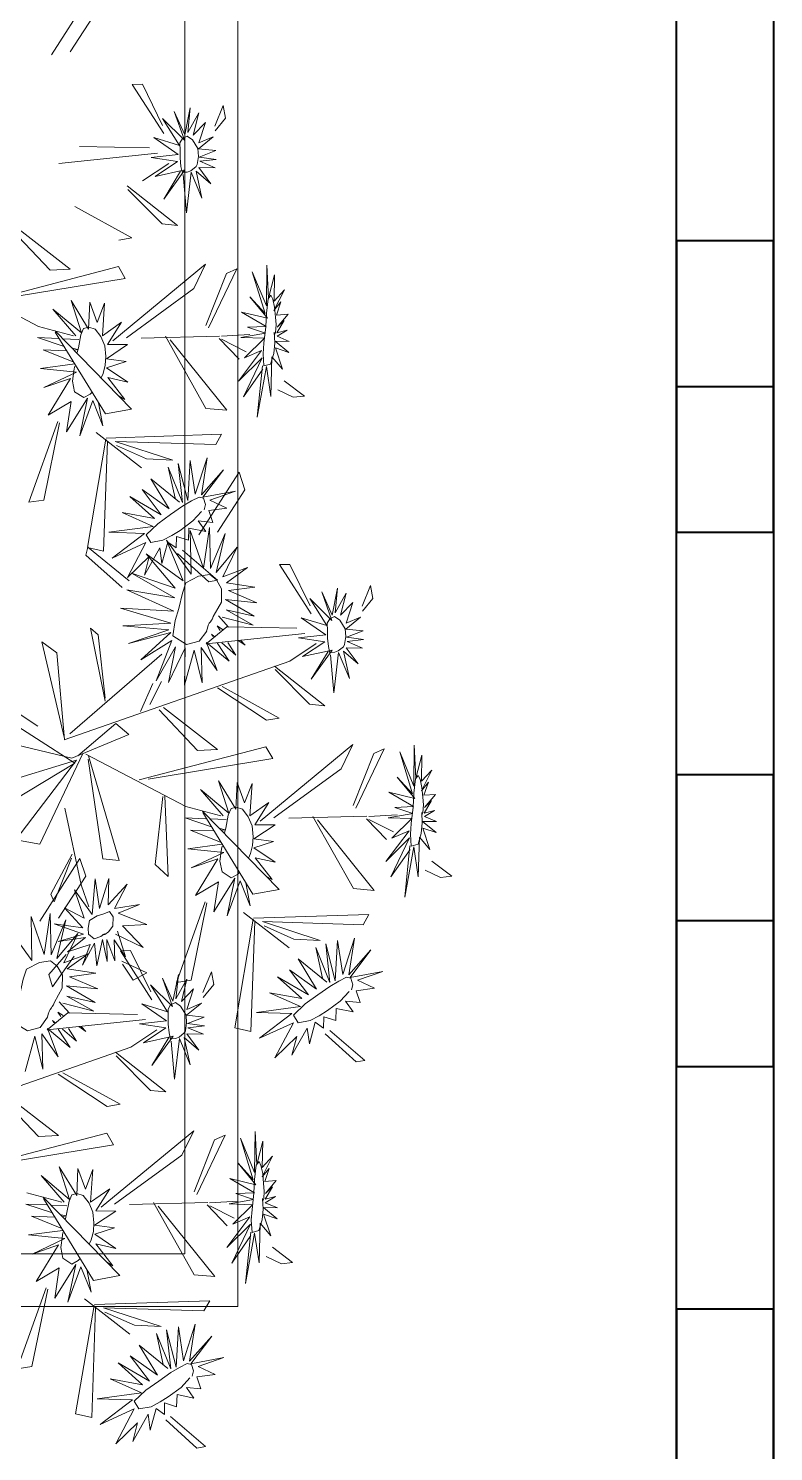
# Model space of a CAD drawing. Header units: inches. Extents: x -422522 to 22891, y -2973 to 414515.
# Drawn here: x 19939.2 to 19978.3, y 4425.3 to 4500.1 of the extents above; entities that cross this region are included whole.
import ezdxf

# ---------------------------------------------------------------- set-up
doc = ezdxf.new("R2010")
doc.units = ezdxf.units.IN
doc.header["$MEASUREMENT"] = 0
doc.layers.get('0').update_dxf_attribs({"lineweight": 40})
doc.layers.add('ARREDAMENTO', color=8, linetype='Continuous', lineweight=13)

msp = doc.modelspace()

# ---------------------------------------------------------------- linework, layer by layer
for p, q in [((19973.21722, 4417.46211), (19973.21722, 4557.85847)), ((19973.21722, 4481.28029), (19978.32267, 4481.28029)), ((19973.21722, 4453.20029), (19978.32267, 4453.20029))]:
    msp.add_line(p, q)
msp.add_lwpolyline([(19788.34874, 5106.85792), (19978.32267, 5106.68393), (19978.32267, 4396.68393), (19328.32267, 4396.68393)])
for points in [[(19973.21722, 4488.93847), (19973.21722, 4473.62211), (19978.32267, 4473.62211), (19978.32267, 4488.93847)], [(19973.21722, 4460.85847), (19973.21722, 4445.54211), (19978.32267, 4445.54211), (19978.32267, 4460.85847)], [(19973.21722, 4432.77847), (19973.21722, 4417.46211), (19978.32267, 4417.46211), (19978.32267, 4432.77847)]]:
    msp.add_lwpolyline(points, close=True)
at = {"layer": 'ARREDAMENTO', "linetype": 'Continuous'}
for p, q in [((19940.36784, 4498.71359), (19942.47997, 4502.00326)), ((19942.78677, 4501.07648), (19941.34773, 4498.86033)), ((19945.14859, 4497.16415), (19944.60883, 4497.15328)), ((19944.60883, 4497.15328), (19946.26525, 4494.568)), ((19946.21094, 4494.99439), (19945.14859, 4497.16415)), ((19949.395, 4496.04903), (19948.94668, 4494.96391)), ((19949.5176, 4495.37696), (19949.395, 4496.04903)), ((19946.19705, 4495.36481), (19947.08834, 4493.94781)), ((19947.35686, 4494.21741), (19946.19705, 4495.36481)), ((19946.82237, 4495.72376), (19947.35686, 4494.21741)), ((19947.37321, 4494.49782), (19946.82237, 4495.72376)), ((19947.65545, 4495.91488), (19947.37321, 4494.49782)), ((19947.52841, 4494.62446), (19947.65545, 4495.91488)), ((19948.1092, 4495.65861), (19947.52841, 4494.62446)), ((19947.81969, 4494.49355), (19948.1092, 4495.65861)), ((19948.96302, 4494.70468), (19949.5176, 4495.37696)), ((19948.45769, 4495.15484), (19947.81969, 4494.49355)), ((19948.10494, 4494.07699), (19948.45769, 4495.15484)), ((19945.51475, 4493.81123), (19941.84339, 4493.89081)), ((19945.74229, 4494.35996), (19947.03484, 4493.46656)), ((19947.08834, 4493.94781), (19945.74229, 4494.35996)), ((19947.25085, 4494.30794), (19947.11478, 4494.08013)), ((19947.11478, 4494.08013), (19947.12651, 4493.6762)), ((19947.50267, 4494.43148), (19947.25085, 4494.30794)), ((19947.77286, 4494.23716), (19947.50267, 4494.43148)), ((19948.06015, 4493.77713), (19947.77286, 4494.23716)), ((19948.08795, 4493.37184), (19948.06015, 4493.77713)), ((19948.09158, 4493.76598), (19948.86739, 4494.39929)), ((19949.00489, 4493.67344), (19948.09158, 4493.76598)), ((19948.86739, 4494.39929), (19948.10494, 4494.07699)), ((19940.7545, 4492.99613), (19945.93775, 4493.53803)), ((19945.15472, 4492.08014), (19946.5295, 4492.99954)), ((19947.03484, 4493.46656), (19945.61227, 4493.30822)), ((19945.61227, 4493.30822), (19946.99006, 4493.0973)), ((19946.99006, 4493.0973), (19945.82102, 4492.32122)), ((19947.12651, 4493.6762), (19947.1235, 4493.29067)), ((19947.1235, 4493.29067), (19947.17499, 4492.84458)), ((19948.02809, 4492.94745), (19948.08795, 4493.37184)), ((19948.13342, 4493.33371), (19949.00489, 4493.67344)), ((19949.02831, 4493.21223), (19948.13342, 4493.33371)), ((19948.15918, 4493.11064), (19949.02831, 4493.21223)), ((19948.97215, 4492.76586), (19948.15918, 4493.11064)), ((19945.82102, 4492.32122), (19947.37635, 4492.66427)), ((19947.37635, 4492.66427), (19946.2665, 4491.12515)), ((19946.2665, 4491.12515), (19947.15528, 4492.59044)), ((19947.17499, 4492.84458), (19947.24992, 4492.49209)), ((19947.22483, 4492.58505), (19947.31781, 4492.53445)), ((19947.28138, 4492.41158), (19947.45973, 4490.4085)), ((19947.31781, 4492.53445), (19947.50709, 4492.54577)), ((19947.45973, 4490.4085), (19947.71111, 4492.53862)), ((19947.50709, 4492.54577), (19947.69539, 4492.61355)), ((19947.69539, 4492.61355), (19947.96555, 4492.83532)), ((19947.71111, 4492.53862), (19948.27766, 4491.1685)), ((19947.96555, 4492.83532), (19948.02809, 4492.94745)), ((19947.96891, 4492.601), (19948.7354, 4491.93476)), ((19948.27766, 4491.1685), (19947.96891, 4492.601)), ((19948.7354, 4491.93476), (19948.10667, 4492.78098)), ((19948.10667, 4492.78098), (19948.97215, 4492.76586)), ((19944.34808, 4491.82022), (19946.99706, 4489.73259)), ((19946.18815, 4489.81881), (19944.38473, 4491.63563)), ((19941.59199, 4490.74408), (19944.59475, 4489.08634)), ((19940.29738, 4487.38513), (19938.27811, 4489.51775)), ((19938.50659, 4489.64661), (19941.3501, 4487.43828)), ((19946.99706, 4489.73259), (19946.18815, 4489.81881)), ((19944.59475, 4489.08634), (19943.91567, 4488.96904)), ((19939.6899, 4484.43607), (19934.41956, 4487.18439)), ((19943.89493, 4487.57517), (19937.2278, 4485.83495)), ((19941.3501, 4487.43828), (19940.29738, 4487.38513)), ((19948.46881, 4487.69806), (19943.59308, 4483.67111)), ((19944.24742, 4486.95556), (19943.89493, 4487.57517)), ((19947.84338, 4486.42069), (19948.46881, 4487.69806)), ((19949.56192, 4487.21762), (19948.48351, 4484.48684)), ((19948.62602, 4484.35263), (19950.11251, 4487.46219)), ((19950.11251, 4487.46219), (19949.56192, 4487.21762)), ((19950.92269, 4487.30974), (19951.59702, 4485.10768)), ((19951.66583, 4485.5098), (19950.92269, 4487.30974)), ((19951.68717, 4487.65777), (19951.66583, 4485.5098)), ((19951.77317, 4485.92187), (19951.68717, 4487.65777)), ((19952.09418, 4487.14518), (19951.77317, 4485.92187)), ((19952.06815, 4485.76894), (19952.09418, 4487.14518)), ((19937.70419, 4485.87421), (19944.24742, 4486.95556)), ((19944.30169, 4483.84164), (19947.84338, 4486.42069)), ((19952.06178, 4485.271), (19952.60889, 4486.35547)), ((19952.60889, 4486.35547), (19952.06815, 4485.76894)), ((19941.39573, 4485.79069), (19941.93655, 4484.08879)), ((19942.31307, 4484.29363), (19941.39573, 4485.79069)), ((19942.37959, 4485.70573), (19942.31307, 4484.29363)), ((19942.76984, 4484.63093), (19942.37959, 4485.70573)), ((19943.16139, 4485.65372), (19942.76984, 4484.63093)), ((19943.04512, 4483.9465), (19943.16139, 4485.65372)), ((19950.79839, 4485.98451), (19951.72306, 4484.85954)), ((19951.59702, 4485.10768), (19950.79839, 4485.98451)), ((19952.43028, 4485.71915), (19952.06178, 4485.271)), ((19952.19361, 4485.02672), (19952.43028, 4485.71915)), ((19940.44569, 4485.33998), (19941.64562, 4483.94671)), ((19941.93655, 4484.08879), (19940.44569, 4485.33998)), ((19950.36, 4485.19066), (19951.65787, 4484.43557)), ((19951.72306, 4484.85954), (19950.36, 4485.19066)), ((19952.80556, 4485.07462), (19952.19361, 4485.02672)), ((19952.21838, 4484.09734), (19952.59755, 4484.75271)), ((19952.23573, 4484.39074), (19952.80556, 4485.07462)), ((19952.59755, 4484.75271), (19952.23573, 4484.39074)), ((19939.6899, 4484.43607), (19941.52315, 4483.94205)), ((19944.57967, 4480.07975), (19940.55793, 4484.19816)), ((19940.56723, 4484.13134), (19943.20358, 4479.83268)), ((19941.9125, 4483.9867), (19941.7841, 4483.30317)), ((19942.05721, 4484.32651), (19941.9125, 4483.9867)), ((19942.3268, 4484.40097), (19942.05721, 4484.32651)), ((19942.65752, 4484.29292), (19942.3268, 4484.40097)), ((19942.96589, 4483.89627), (19942.65752, 4484.29292)), ((19944.05232, 4484.64847), (19943.04512, 4483.9465)), ((19943.31566, 4483.4791), (19944.05232, 4484.64847)), ((19949.29835, 4483.91354), (19950.79811, 4484.00238)), ((19951.6141, 4484.07925), (19950.32028, 4483.84588)), ((19951.65787, 4484.43557), (19950.66936, 4484.39087)), ((19950.66936, 4484.39087), (19951.6141, 4484.07925)), ((19952.7618, 4484.23286), (19952.21838, 4484.09734)), ((19952.22575, 4483.91474), (19952.7618, 4484.23286)), ((19941.03228, 4483.3731), (19939.64049, 4483.84219)), ((19940.7391, 4483.79665), (19939.64049, 4483.84219)), ((19940.92976, 4483.78871), (19941.80279, 4483.75252)), ((19941.49592, 4483.28278), (19941.73912, 4483.22028)), ((19941.72308, 4483.05816), (19941.7841, 4483.30317)), ((19943.16589, 4483.42136), (19942.96589, 4483.89627)), ((19943.21843, 4482.84953), (19943.16589, 4483.42136)), ((19943.25252, 4482.73422), (19944.37042, 4483.47527)), ((19944.37042, 4483.47527), (19943.31566, 4483.4791)), ((19949.20468, 4483.92666), (19945.08907, 4483.81786)), ((19948.48733, 4480.12419), (19946.35673, 4483.9189)), ((19946.59741, 4483.7361), (19949.57946, 4480.02778)), ((19950.22402, 4482.70422), (19949.17304, 4483.80011)), ((19949.30786, 4483.75449), (19950.59726, 4483.10329)), ((19950.32028, 4483.84588), (19951.56094, 4483.81033)), ((19951.56094, 4483.81033), (19950.51226, 4482.78215)), ((19952.13015, 4483.65346), (19952.86149, 4483.64444)), ((19952.84877, 4483.06461), (19952.13015, 4483.65346)), ((19952.14081, 4483.30591), (19952.84877, 4483.06461)), ((19952.51643, 4482.18027), (19952.14081, 4483.30591)), ((19952.86149, 4483.64444), (19952.22575, 4483.91474)), ((19941.16435, 4483.1578), (19939.92981, 4483.20006)), ((19941.53707, 4482.55001), (19939.92981, 4483.20006)), ((19941.73912, 4483.22028), (19941.59974, 4483.19254)), ((19943.1883, 4482.39248), (19943.21843, 4482.84953)), ((19944.29154, 4482.59724), (19943.25252, 4482.73422)), ((19943.2589, 4482.2613), (19944.29154, 4482.59724)), ((19951.41385, 4483.16293), (19950.20166, 4481.55368)), ((19950.20166, 4481.55368), (19951.44392, 4482.78787)), ((19951.44392, 4482.78787), (19950.46155, 4480.74042)), ((19950.51226, 4482.78215), (19951.41385, 4483.16293)), ((19951.89919, 4480.74588), (19951.95858, 4482.83033)), ((19951.95858, 4482.83033), (19952.51643, 4482.18027)), ((19941.59277, 4482.45919), (19939.78369, 4482.21885)), ((19939.78369, 4482.21885), (19941.68518, 4482.02795)), ((19941.68518, 4482.02795), (19939.96965, 4481.21627)), ((19941.56374, 4482.19775), (19941.47118, 4481.55923)), ((19941.58646, 4482.35176), (19941.56374, 4482.19775)), ((19942.97158, 4481.72649), (19943.07967, 4481.96316)), ((19943.07967, 4481.96316), (19943.1883, 4482.39248)), ((19944.3742, 4481.5117), (19943.2589, 4482.2613)), ((19943.32682, 4481.74893), (19944.3742, 4481.5117)), ((19944.21743, 4480.60072), (19943.32682, 4481.74893)), ((19950.46155, 4480.74042), (19951.47242, 4482.18327)), ((19951.46539, 4482.37016), (19951.18563, 4479.66574)), ((19951.18563, 4479.66574), (19951.66602, 4482.31991)), ((19951.66602, 4482.31991), (19951.89919, 4480.74588)), ((19939.96965, 4481.21627), (19941.36314, 4481.6933)), ((19941.36314, 4481.6933), (19940.18577, 4479.76926)), ((19941.47118, 4481.55923), (19941.5839, 4480.99999)), ((19941.5839, 4480.99999), (19942.06046, 4480.68998)), ((19953.07659, 4480.70633), (19952.26901, 4481.09146)), ((19952.60469, 4481.5697), (19953.66429, 4480.7722)), ((19940.18577, 4479.76926), (19941.39329, 4480.48606)), ((19941.16232, 4478.89606), (19942.26344, 4480.66991)), ((19941.39329, 4480.48606), (19941.16232, 4478.89606)), ((19942.26344, 4480.66991), (19941.85155, 4478.69093)), ((19941.85155, 4478.69093), (19942.53331, 4480.54062)), ((19942.06046, 4480.68998), (19942.39754, 4480.87187)), ((19942.49774, 4480.98354), (19942.39754, 4480.87187)), ((19942.53331, 4480.54062), (19943.06543, 4479.21214)), ((19942.84381, 4480.41931), (19943.06543, 4479.21214)), ((19943.89306, 4480.78287), (19944.21743, 4480.60072)), ((19953.66429, 4480.7722), (19953.07659, 4480.70633)), ((19943.20358, 4479.83268), (19944.57967, 4480.07975)), ((19949.57946, 4480.02778), (19948.48733, 4480.12419)), ((19939.18366, 4475.18777), (19940.70715, 4479.43194)), ((19940.78999, 4479.37272), (19939.95727, 4475.30366)), ((19945.10661, 4477.00329), (19942.71683, 4478.8656)), ((19943.2471, 4478.5665), (19949.30671, 4478.76483)), ((19949.30671, 4478.76483), (19949.00272, 4478.22554)), ((19943.22807, 4478.50938), (19942.25432, 4472.80946)), ((19943.10625, 4472.62022), (19943.30683, 4478.39766)), ((19943.71402, 4478.38954), (19946.74701, 4477.40379)), ((19949.00272, 4478.22554), (19943.71402, 4478.38954)), ((19945.35402, 4477.47076), (19943.79137, 4478.16662)), ((19946.74701, 4477.40379), (19945.35402, 4477.47076)), ((19947.65563, 4477.39121), (19947.54005, 4475.27645)), ((19947.92664, 4475.61056), (19947.65563, 4477.39121)), ((19948.54854, 4477.52132), (19947.92664, 4475.61056)), ((19948.24802, 4475.58994), (19948.54854, 4477.52132)), ((19946.50833, 4477.0338), (19946.86688, 4475.41105)), ((19947.2528, 4475.18174), (19946.50833, 4477.0338)), ((19947.03465, 4477.22703), (19947.2528, 4475.18174)), ((19947.54005, 4475.27645), (19947.03465, 4477.22703)), ((19948.11488, 4473.47447), (19950.22701, 4476.76415)), ((19949.41536, 4476.89927), (19948.24802, 4475.58994)), ((19948.31786, 4475.45016), (19949.41536, 4476.89927)), ((19950.22701, 4476.76415), (19950.53382, 4475.83737)), ((19945.13062, 4475.85778), (19946.13154, 4474.53624)), ((19946.55357, 4474.84156), (19945.13062, 4475.85778)), ((19945.5894, 4476.42898), (19946.55357, 4474.84156)), ((19947.09796, 4475.19807), (19945.5894, 4476.42898)), ((19950.04374, 4475.7714), (19948.31786, 4475.45016)), ((19948.69947, 4475.30357), (19950.04374, 4475.7714)), ((19950.53382, 4475.83737), (19949.09477, 4473.62122)), ((19939.95727, 4475.30366), (19939.18366, 4475.18777)), ((19944.4939, 4475.49113), (19945.77739, 4474.34269)), ((19946.13154, 4474.53624), (19944.4939, 4475.49113)), ((19947.72166, 4475.25804), (19947.25383, 4474.98661)), ((19948.12492, 4475.46081), (19947.72166, 4475.25804)), ((19948.35267, 4475.41278), (19948.12492, 4475.46081)), ((19948.45533, 4475.07116), (19948.35267, 4475.41278)), ((19948.3858, 4474.79911), (19948.45533, 4475.07116)), ((19949.59304, 4474.88753), (19948.69947, 4475.30357)), ((19944.07895, 4474.65216), (19945.71257, 4473.92296)), ((19945.77739, 4474.34269), (19944.07895, 4474.65216)), ((19946.62717, 4474.54118), (19945.94969, 4474.06494)), ((19947.25383, 4474.98661), (19946.62717, 4474.54118)), ((19947.79629, 4474.20773), (19948.26072, 4474.71352)), ((19948.63562, 4474.75811), (19949.59304, 4474.88753)), ((19948.84033, 4474.13545), (19948.63562, 4474.75811)), ((19945.71257, 4473.92296), (19943.39009, 4473.61341)), ((19943.39009, 4473.61341), (19945.24776, 4473.55168)), ((19945.24776, 4473.55168), (19943.54868, 4472.25752)), ((19945.94969, 4474.06494), (19945.33902, 4473.47952)), ((19946.69808, 4473.44349), (19947.1228, 4473.71388)), ((19947.1228, 4473.71388), (19947.79629, 4474.20773)), ((19947.56124, 4473.19015), (19947.58897, 4473.82511)), ((19947.58897, 4473.82511), (19948.47418, 4473.64804)), ((19947.66019, 4473.71497), (19948.35748, 4471.72006)), ((19947.70735, 4471.41284), (19947.66019, 4473.71497)), ((19948.08152, 4474.2073), (19948.84033, 4474.13545)), ((19948.47418, 4473.64804), (19948.08152, 4474.2073)), ((19948.35748, 4471.72006), (19948.66993, 4473.87117)), ((19948.66993, 4473.87117), (19948.72032, 4471.70369)), ((19948.72032, 4471.70369), (19949.48977, 4473.54957)), ((19949.48977, 4473.54957), (19949.01801, 4471.50469)), ((19942.17695, 4472.40473), (19942.27601, 4472.83684)), ((19942.25432, 4472.80946), (19943.10625, 4472.62022)), ((19942.27601, 4472.83684), (19944.45403, 4471.06125)), ((19943.54868, 4472.25752), (19945.33439, 4473.07254)), ((19945.33439, 4473.07254), (19944.36835, 4471.23611)), ((19945.25585, 4471.36663), (19946.06641, 4472.79469)), ((19945.33902, 4473.47952), (19945.58218, 4473.07502)), ((19945.58218, 4473.07502), (19946.22093, 4473.19012)), ((19946.06641, 4472.79469), (19946.17449, 4471.96716)), ((19946.17449, 4471.96716), (19946.4881, 4473.09572)), ((19946.22093, 4473.19012), (19946.69808, 4473.44349)), ((19946.40429, 4473.20262), (19947.70735, 4471.41284)), ((19947.28709, 4471.06432), (19946.40429, 4473.20262)), ((19946.4881, 4473.09572), (19946.92181, 4472.78902)), ((19946.92181, 4472.78902), (19946.93619, 4473.3903)), ((19946.93619, 4473.3903), (19947.56124, 4473.19015)), ((19949.01801, 4471.50469), (19950.12539, 4472.82597)), ((19950.12539, 4472.82597), (19949.37904, 4471.27732)), ((19944.09121, 4470.70243), (19942.17695, 4472.40473)), ((19944.36835, 4471.23611), (19945.50933, 4472.34379)), ((19945.50933, 4472.34379), (19945.25585, 4471.36663)), ((19945.34294, 4472.47577), (19947.28709, 4471.06432)), ((19946.87088, 4470.6744), (19945.34294, 4472.47577)), ((19948.63258, 4471.01303), (19946.9997, 4472.49409)), ((19947.24628, 4472.66848), (19949.09042, 4471.09478)), ((19944.573, 4471.46839), (19946.87088, 4470.6744)), ((19946.85369, 4470.17157), (19944.573, 4471.46839)), ((19949.37904, 4471.27732), (19950.66928, 4471.76357)), ((19950.66928, 4471.76357), (19949.56545, 4470.95795)), ((19952.89563, 4471.92504), (19952.35587, 4471.91417)), ((19952.35587, 4471.91417), (19954.01229, 4469.32889)), ((19953.95798, 4469.75527), (19952.89563, 4471.92504)), ((19944.32238, 4470.58481), (19946.85369, 4470.17157)), ((19946.80574, 4469.45987), (19944.32238, 4470.58481)), ((19949.09042, 4471.09478), (19948.63258, 4471.01303)), ((19949.56545, 4470.95795), (19951.06252, 4470.73035)), ((19951.06252, 4470.73035), (19949.679, 4470.54455)), ((19949.679, 4470.54455), (19951.16657, 4469.91322)), ((19955.40249, 4470.67576), (19955.12025, 4469.2587)), ((19955.27545, 4469.38535), (19955.40249, 4470.67576)), ((19957.14204, 4470.80992), (19956.69372, 4469.7248)), ((19957.26464, 4470.13785), (19957.14204, 4470.80992)), ((19949.5189, 4470.0762), (19951.02364, 4469.19723)), ((19951.16657, 4469.91322), (19949.5189, 4470.0762)), ((19953.94409, 4470.1257), (19954.83539, 4468.7087)), ((19955.1039, 4468.97829), (19953.94409, 4470.1257)), ((19954.56941, 4470.48464), (19955.1039, 4468.97829)), ((19955.12025, 4469.2587), (19954.56941, 4470.48464)), ((19955.85624, 4470.4195), (19955.27545, 4469.38535)), ((19955.56673, 4469.25443), (19955.85624, 4470.4195)), ((19956.20473, 4469.91573), (19955.56673, 4469.25443)), ((19955.85198, 4468.83788), (19956.20473, 4469.91573)), ((19956.71006, 4469.46556), (19957.26464, 4470.13785)), ((19943.99985, 4469.61894), (19946.80574, 4469.45987)), ((19946.64115, 4468.8394), (19943.99985, 4469.61894)), ((19949.68021, 4468.63264), (19949.147, 4469.2255)), ((19950.96619, 4468.7385), (19949.33838, 4469.15791)), ((19949.54199, 4469.52904), (19950.96619, 4468.7385)), ((19951.02364, 4469.19723), (19949.54199, 4469.52904)), ((19953.48934, 4469.12084), (19954.78188, 4468.22744)), ((19954.83539, 4468.7087), (19953.48934, 4469.12084)), ((19954.99789, 4469.06882), (19954.86182, 4468.84101)), ((19955.24971, 4469.19237), (19954.99789, 4469.06882)), ((19955.5199, 4468.99804), (19955.24971, 4469.19237)), ((19955.83863, 4468.52687), (19956.61443, 4469.16017)), ((19956.61443, 4469.16017), (19955.85198, 4468.83788)), ((19942.82142, 4468.22696), (19942.41873, 4468.5748)), ((19942.41873, 4468.5748), (19943.18398, 4464.73354)), ((19944.12523, 4468.70038), (19946.64115, 4468.8394)), ((19946.53343, 4468.48425), (19944.12523, 4468.70038)), ((19944.40991, 4467.76955), (19946.53343, 4468.48425)), ((19946.63211, 4468.34763), (19944.40991, 4467.76955)), ((19945.0573, 4466.916), (19946.63211, 4468.34763)), ((19949.59043, 4468.6517), (19948.50154, 4467.75701)), ((19948.50154, 4467.75701), (19953.68479, 4468.29892)), ((19949.23009, 4468.4575), (19949.07691, 4468.69738)), ((19949.34833, 4468.50797), (19949.07691, 4468.69738)), ((19953.26179, 4468.57212), (19949.59043, 4468.6517)), ((19954.86182, 4468.84101), (19954.87355, 4468.43708)), ((19954.87355, 4468.43708), (19954.87054, 4468.05156)), ((19955.80719, 4468.53802), (19955.5199, 4468.99804)), ((19955.83499, 4468.13272), (19955.80719, 4468.53802)), ((19956.75193, 4468.43432), (19955.83863, 4468.52687)), ((19955.88046, 4468.0946), (19956.75193, 4468.43432)), ((19939.86489, 4467.85235), (19941.05909, 4462.78174)), ((19940.65029, 4467.27549), (19939.86489, 4467.85235)), ((19943.18984, 4464.90314), (19942.82142, 4468.22696)), ((19946.70089, 4467.92009), (19945.0573, 4466.916)), ((19945.8735, 4465.79727), (19946.70089, 4467.92009)), ((19946.87915, 4467.58966), (19945.8735, 4465.79727)), ((19946.51548, 4465.71815), (19946.87915, 4467.58966)), ((19947.39176, 4467.53231), (19946.51548, 4465.71815)), ((19947.35656, 4465.57669), (19947.39176, 4467.53231)), ((19948.23099, 4467.5552), (19948.28353, 4465.6983)), ((19949.08381, 4466.34568), (19948.23099, 4467.5552)), ((19948.5214, 4467.8258), (19949.08381, 4466.34568)), ((19949.71132, 4466.83055), (19948.5214, 4467.8258)), ((19948.86224, 4468.13209), (19948.78061, 4468.25718)), ((19948.9239, 4468.1342), (19948.78061, 4468.25718)), ((19949.08273, 4467.79407), (19949.71132, 4466.83055)), ((19949.31564, 4467.79802), (19950.05741, 4467.16136)), ((19949.63244, 4467.82712), (19950.05741, 4467.16136)), ((19950.16678, 4467.93657), (19950.54144, 4467.67494)), ((19950.30036, 4467.94306), (19950.54144, 4467.67494)), ((19952.90176, 4466.84102), (19954.27654, 4467.76043)), ((19954.78188, 4468.22744), (19953.35932, 4468.0691)), ((19953.35932, 4468.0691), (19954.73711, 4467.85818)), ((19954.73711, 4467.85818), (19953.56806, 4467.0821)), ((19954.87054, 4468.05156), (19954.92204, 4467.60547)), ((19954.92204, 4467.60547), (19954.99696, 4467.25297)), ((19955.44243, 4467.37444), (19955.71259, 4467.5962)), ((19955.71259, 4467.5962), (19955.77513, 4467.70834)), ((19955.77513, 4467.70834), (19955.83499, 4468.13272)), ((19955.85371, 4467.54186), (19956.71919, 4467.52675)), ((19956.48244, 4466.69564), (19955.85371, 4467.54186)), ((19956.77535, 4467.97311), (19955.88046, 4468.0946)), ((19955.90623, 4467.87153), (19956.77535, 4467.97311)), ((19956.71919, 4467.52675), (19955.90623, 4467.87153)), ((19941.05457, 4462.72346), (19940.65029, 4467.27549)), ((19952.90176, 4466.84102), (19941.03871, 4462.70711)), ((19946.16525, 4467.21117), (19941.33277, 4463.02432)), ((19947.86411, 4467.42534), (19947.35656, 4465.57669)), ((19948.28353, 4465.6983), (19947.86411, 4467.42534)), ((19953.56806, 4467.0821), (19955.12339, 4467.42516)), ((19955.12339, 4467.42516), (19954.01354, 4465.88603)), ((19954.01354, 4465.88603), (19954.90232, 4467.35133)), ((19954.97187, 4467.34594), (19955.06485, 4467.29533)), ((19955.02842, 4467.17246), (19955.20677, 4465.16938)), ((19955.06485, 4467.29533), (19955.25413, 4467.30666)), ((19955.20677, 4465.16938), (19955.45815, 4467.2995)), ((19955.25413, 4467.30666), (19955.44243, 4467.37444)), ((19955.45815, 4467.2995), (19956.0247, 4465.92939)), ((19955.71595, 4467.36189), (19956.48244, 4466.69564)), ((19956.0247, 4465.92939), (19955.71595, 4467.36189)), ((19952.09512, 4466.58111), (19954.7441, 4464.49348)), ((19953.93519, 4464.5797), (19952.13177, 4466.39652)), ((19945.04342, 4464.20232), (19945.69577, 4465.66451)), ((19945.52971, 4464.55742), (19946.14815, 4465.77011)), ((19951.66271, 4463.72993), (19949.09342, 4465.4361)), ((19949.33903, 4465.50496), (19952.34179, 4463.84722)), ((19939.64605, 4463.41998), (19937.07677, 4465.12615)), ((19954.7441, 4464.49348), (19953.93519, 4464.5797)), ((19941.59887, 4461.47919), (19937.02071, 4464.42013)), ((19948.04442, 4462.14602), (19946.02515, 4464.27864)), ((19946.25363, 4464.4075), (19949.09714, 4462.19916)), ((19952.34179, 4463.84722), (19951.66271, 4463.72993)), ((19943.74187, 4463.57036), (19941.75223, 4461.86019)), ((19944.42462, 4462.98385), (19943.74187, 4463.57036)), ((19937.51846, 4462.66943), (19941.44455, 4461.74332)), ((19941.44455, 4461.74332), (19944.42462, 4462.98385)), ((19951.64197, 4462.33605), (19944.97484, 4460.59584)), ((19956.21585, 4462.45894), (19951.34012, 4458.43199)), ((19951.99446, 4461.71644), (19951.64197, 4462.33605)), ((19955.59042, 4461.18158), (19956.21585, 4462.45894)), ((19959.43421, 4462.41865), (19959.41288, 4460.27069)), ((19959.52021, 4460.68276), (19959.43421, 4462.41865)), ((19941.68389, 4461.63685), (19937.34306, 4460.31417)), ((19938.49779, 4457.45709), (19941.68389, 4461.63685)), ((19942.01645, 4461.98039), (19939.746, 4457.21376)), ((19947.43694, 4459.19696), (19942.16661, 4461.94528)), ((19943.06586, 4456.45195), (19942.29917, 4461.68287)), ((19942.32003, 4461.85716), (19943.93269, 4456.36123)), ((19945.45123, 4460.6351), (19951.99446, 4461.71644)), ((19949.09714, 4462.19916), (19948.04442, 4462.14602)), ((19957.30896, 4461.9785), (19956.23055, 4459.24773)), ((19956.37306, 4459.11351), (19957.85955, 4462.22308)), ((19957.85955, 4462.22308), (19957.30896, 4461.9785)), ((19958.66973, 4462.07062), (19959.34406, 4459.86857)), ((19959.41288, 4460.27069), (19958.66973, 4462.07062)), ((19959.84122, 4461.90607), (19959.52021, 4460.68276)), ((19959.81519, 4460.52982), (19959.84122, 4461.90607)), ((19937.48926, 4459.00703), (19941.59887, 4461.47919)), ((19952.04873, 4458.60253), (19955.59042, 4461.18158)), ((19959.80882, 4460.03189), (19960.35593, 4461.11636)), ((19960.35593, 4461.11636), (19959.81519, 4460.52982)), ((19948.19273, 4460.10087), (19949.39266, 4458.70759)), ((19949.68359, 4458.84968), (19948.19273, 4460.10087)), ((19949.14277, 4460.55157), (19949.68359, 4458.84968)), ((19950.06011, 4459.05452), (19949.14277, 4460.55157)), ((19950.12663, 4460.46662), (19950.06011, 4459.05452)), ((19950.51688, 4459.39182), (19950.12663, 4460.46662)), ((19950.90843, 4460.4146), (19950.51688, 4459.39182)), ((19950.79216, 4458.70738), (19950.90843, 4460.4146)), ((19958.54543, 4460.74539), (19959.4701, 4459.62042)), ((19959.34406, 4459.86857), (19958.54543, 4460.74539)), ((19960.17733, 4460.48004), (19959.80882, 4460.03189)), ((19959.94065, 4459.78761), (19960.17733, 4460.48004)), ((19945.82421, 4456.14998), (19946.21766, 4459.71956)), ((19946.3231, 4459.76417), (19946.50334, 4455.5168)), ((19951.79936, 4459.40936), (19950.79216, 4458.70738)), ((19951.0627, 4458.23999), (19951.79936, 4459.40936)), ((19958.10704, 4459.95155), (19959.40491, 4459.19645)), ((19959.4701, 4459.62042), (19958.10704, 4459.95155)), ((19960.55261, 4459.83551), (19959.94065, 4459.78761)), ((19959.96542, 4458.85823), (19960.34459, 4459.51359)), ((19959.98278, 4459.15163), (19960.55261, 4459.83551)), ((19960.34459, 4459.51359), (19959.98278, 4459.15163)), ((19941.93309, 4455.08566), (19941.06559, 4459.11072)), ((19948.48615, 4458.55753), (19947.38753, 4458.60308)), ((19948.77933, 4458.13399), (19947.38753, 4458.60308)), ((19947.43694, 4459.19696), (19949.27019, 4458.70294)), ((19952.32671, 4454.84064), (19948.30498, 4458.95904)), ((19948.31427, 4458.89223), (19950.95062, 4454.59357)), ((19949.65954, 4458.74758), (19949.53114, 4458.06405)), ((19949.80425, 4459.08739), (19949.65954, 4458.74758)), ((19950.07384, 4459.16185), (19949.80425, 4459.08739)), ((19950.40456, 4459.05381), (19950.07384, 4459.16185)), ((19950.71294, 4458.65715), (19950.40456, 4459.05381)), ((19950.91293, 4458.18225), (19950.71294, 4458.65715)), ((19956.95172, 4458.68754), (19952.83611, 4458.57875)), ((19956.23437, 4454.88508), (19954.10377, 4458.67978)), ((19957.97106, 4457.4651), (19956.92008, 4458.56099)), ((19957.04539, 4458.67443), (19958.54515, 4458.76327)), ((19959.36114, 4458.84014), (19958.06732, 4458.60677)), ((19958.06732, 4458.60677), (19959.30798, 4458.57122)), ((19959.30798, 4458.57122), (19958.2593, 4457.54304)), ((19959.40491, 4459.19645), (19958.4164, 4459.15175)), ((19958.4164, 4459.15175), (19959.36114, 4458.84014)), ((19960.50884, 4458.99375), (19959.96542, 4458.85823)), ((19959.97279, 4458.67563), (19960.50884, 4458.99375)), ((19960.60853, 4458.40532), (19959.97279, 4458.67563)), ((19948.91139, 4457.91869), (19947.67686, 4457.96094)), ((19949.28411, 4457.31089), (19947.67686, 4457.96094)), ((19948.6768, 4458.5496), (19949.54983, 4458.51341)), ((19949.24296, 4458.04366), (19949.48616, 4457.98117)), ((19949.48616, 4457.98117), (19949.34678, 4457.95343)), ((19949.47012, 4457.81905), (19949.53114, 4458.06405)), ((19950.96547, 4457.61042), (19950.91293, 4458.18225)), ((19950.99956, 4457.4951), (19952.11746, 4458.23616)), ((19952.11746, 4458.23616), (19951.0627, 4458.23999)), ((19954.34445, 4458.49698), (19957.3265, 4454.78866)), ((19957.0549, 4458.51537), (19958.3443, 4457.86417)), ((19959.16089, 4457.92382), (19957.9487, 4456.31456)), ((19958.2593, 4457.54304), (19959.16089, 4457.92382)), ((19959.87719, 4458.41435), (19960.60853, 4458.40532)), ((19960.59581, 4457.82549), (19959.87719, 4458.41435)), ((19959.88785, 4458.0668), (19960.59581, 4457.82549)), ((19960.26348, 4456.94115), (19959.88785, 4458.0668)), ((19939.746, 4457.21376), (19938.49779, 4457.45709)), ((19949.33981, 4457.22007), (19947.53073, 4456.97973)), ((19949.3335, 4457.11265), (19949.31078, 4456.95863)), ((19950.82671, 4456.72405), (19950.93534, 4457.15336)), ((19950.93534, 4457.15336), (19950.96547, 4457.61042)), ((19952.03858, 4457.35813), (19950.99956, 4457.4951)), ((19951.00594, 4457.02219), (19952.03858, 4457.35813)), ((19957.9487, 4456.31456), (19959.19096, 4457.54875)), ((19959.19096, 4457.54875), (19958.20859, 4455.50131)), ((19959.21243, 4457.13104), (19958.93267, 4454.42662)), ((19958.93267, 4454.42662), (19959.41306, 4457.0808)), ((19959.41306, 4457.0808), (19959.64623, 4455.50677)), ((19959.64623, 4455.50677), (19959.70562, 4457.59121)), ((19959.70562, 4457.59121), (19960.26348, 4456.94115)), ((19939.74738, 4453.17623), (19941.85951, 4456.46591)), ((19941.45389, 4456.70015), (19940.33609, 4454.58804)), ((19940.50211, 4454.19404), (19941.42309, 4456.49139)), ((19941.85951, 4456.46591), (19942.16632, 4455.53913)), ((19943.93269, 4456.36123), (19943.06586, 4456.45195)), ((19947.53073, 4456.97973), (19949.43222, 4456.78884)), ((19949.43222, 4456.78884), (19947.71669, 4455.97716)), ((19947.71669, 4455.97716), (19949.11018, 4456.45419)), ((19949.11018, 4456.45419), (19947.93282, 4454.53015)), ((19949.31078, 4456.95863), (19949.21822, 4456.32011)), ((19949.21822, 4456.32011), (19949.33094, 4455.76088)), ((19950.71862, 4456.48737), (19950.82671, 4456.72405)), ((19952.12124, 4456.27259), (19951.00594, 4457.02219)), ((19951.07386, 4456.50982), (19952.12124, 4456.27259)), ((19951.96447, 4455.36161), (19951.07386, 4456.50982)), ((19958.20859, 4455.50131), (19959.21946, 4456.94415)), ((19960.35173, 4456.33059), (19961.41133, 4455.53308)), ((19946.50334, 4455.5168), (19945.82421, 4456.14998)), ((19949.33094, 4455.76088), (19949.8075, 4455.45086)), ((19949.8075, 4455.45086), (19950.14458, 4455.63275)), ((19950.24478, 4455.74443), (19950.14458, 4455.63275)), ((19960.82363, 4455.46721), (19960.01605, 4455.85235)), ((19942.16632, 4455.53913), (19940.72728, 4453.32298)), ((19941.58472, 4454.81956), (19942.5109, 4453.52228)), ((19942.08834, 4453.33222), (19941.58472, 4454.81956)), ((19941.93309, 4455.08566), (19942.33078, 4453.92322)), ((19942.5109, 4453.52228), (19942.66325, 4455.3926)), ((19942.66325, 4455.3926), (19942.8927, 4453.84439)), ((19942.8927, 4453.84439), (19943.37851, 4455.41333)), ((19943.37851, 4455.41333), (19943.34379, 4454.02639)), ((19943.34379, 4454.02639), (19944.35397, 4455.12651)), ((19944.35397, 4455.12651), (19943.679, 4453.8421)), ((19947.93282, 4454.53015), (19949.14033, 4455.24695)), ((19948.90936, 4453.65695), (19950.01048, 4455.4308)), ((19949.14033, 4455.24695), (19948.90936, 4453.65695)), ((19950.01048, 4455.4308), (19949.59859, 4453.45181)), ((19949.59859, 4453.45181), (19950.28035, 4455.30151)), ((19950.28035, 4455.30151), (19950.81247, 4453.97302)), ((19950.59085, 4455.1802), (19950.81247, 4453.97302)), ((19950.95062, 4454.59357), (19952.32671, 4454.84064)), ((19951.64011, 4455.54376), (19951.96447, 4455.36161)), ((19957.3265, 4454.78866), (19956.23437, 4454.88508)), ((19961.41133, 4455.53308), (19960.82363, 4455.46721)), ((19940.33609, 4454.58804), (19940.50211, 4454.19404)), ((19946.9307, 4449.94865), (19948.45419, 4454.19282)), ((19948.53703, 4454.13361), (19947.70431, 4450.06454)), ((19939.29269, 4453.41672), (19939.98999, 4451.42182)), ((19939.33985, 4451.1146), (19939.29269, 4453.41672)), ((19939.98999, 4451.42182), (19940.30244, 4453.57293)), ((19940.30244, 4453.57293), (19940.35282, 4451.40545)), ((19941.05993, 4453.87518), (19942.08834, 4453.33222)), ((19942.01958, 4452.82162), (19941.05993, 4453.87518)), ((19943.679, 4453.8421), (19944.99144, 4454.051)), ((19944.99144, 4454.051), (19943.87805, 4453.59213)), ((19943.87805, 4453.59213), (19945.37604, 4453.00096)), ((19952.85365, 4451.76418), (19950.46387, 4453.62648)), ((19950.99414, 4453.32738), (19957.05375, 4453.52572)), ((19957.05375, 4453.52572), (19956.74976, 4452.98643)), ((19938.03679, 4452.90438), (19939.33985, 4451.1146)), ((19940.35282, 4451.40545), (19941.12228, 4453.25133)), ((19940.49945, 4453.0333), (19942.01958, 4452.82162)), ((19942.04451, 4452.48542), (19940.49945, 4453.0333)), ((19941.12228, 4453.25133), (19940.65052, 4451.20645)), ((19943.83375, 4452.64564), (19944.25324, 4451.29383)), ((19945.37604, 4453.00096), (19944.0962, 4452.93019)), ((19944.0962, 4452.93019), (19945.18021, 4451.79072)), ((19950.97511, 4453.27027), (19950.00136, 4447.57035)), ((19950.85329, 4447.3811), (19951.05387, 4453.15854)), ((19951.46106, 4453.15042), (19954.49405, 4452.16467)), ((19956.74976, 4452.98643), (19951.46106, 4453.15042)), ((19953.10106, 4452.23164), (19951.53841, 4452.92751)), ((19940.65052, 4451.20645), (19941.7579, 4452.52773)), ((19940.72571, 4452.10107), (19942.04451, 4452.48542)), ((19942.16303, 4452.32376), (19940.72571, 4452.10107)), ((19941.7579, 4452.52773), (19941.01154, 4450.97907)), ((19941.2076, 4451.55357), (19942.16303, 4452.32376)), ((19942.40281, 4451.94166), (19941.2076, 4451.55357)), ((19942.62046, 4452.02446), (19941.99076, 4450.85373)), ((19941.99076, 4450.85373), (19942.40281, 4451.94166)), ((19942.74627, 4450.83028), (19942.62046, 4452.02446)), ((19943.057, 4452.20759), (19942.74627, 4450.83028)), ((19943.2946, 4451.04571), (19943.057, 4452.20759)), ((19943.28319, 4452.21339), (19943.2946, 4451.04571)), ((19943.7054, 4451.08421), (19943.28319, 4452.21339)), ((19943.65332, 4452.19645), (19943.7054, 4451.08421)), ((19944.25324, 4451.29383), (19943.65332, 4452.19645)), ((19945.18021, 4451.79072), (19943.73427, 4452.48923)), ((19954.49405, 4452.16467), (19953.10106, 4452.23164)), ((19954.78169, 4451.98791), (19954.99984, 4449.94263)), ((19955.28709, 4450.03733), (19954.78169, 4451.98791)), ((19955.40267, 4452.1521), (19955.28709, 4450.03733)), ((19955.67368, 4450.37145), (19955.40267, 4452.1521)), ((19956.29558, 4452.2822), (19955.67368, 4450.37145)), ((19955.99506, 4450.35083), (19956.29558, 4452.2822)), ((19940.2345, 4450.36842), (19941.13252, 4451.43043)), ((19941.55502, 4451.33902), (19940.42454, 4449.72048)), ((19941.01154, 4450.97907), (19942.30179, 4451.46532)), ((19942.30179, 4451.46532), (19941.19795, 4450.65971)), ((19944.52813, 4451.6268), (19943.98837, 4451.61592)), ((19943.98837, 4451.61592), (19945.6448, 4449.03064)), ((19945.59049, 4449.45703), (19944.52813, 4451.6268)), ((19953.33644, 4451.18987), (19954.30061, 4449.60244)), ((19954.845, 4449.95895), (19953.33644, 4451.18987)), ((19954.25537, 4451.79469), (19954.61392, 4450.17194)), ((19954.99984, 4449.94263), (19954.25537, 4451.79469)), ((19957.1624, 4451.66015), (19955.99506, 4450.35083)), ((19956.0649, 4450.21105), (19957.1624, 4451.66015)), ((19940.42454, 4449.72048), (19940.2345, 4450.36842)), ((19941.19795, 4450.65971), (19942.69502, 4450.43211)), ((19942.69502, 4450.43211), (19941.3115, 4450.24631)), ((19944.06864, 4451.07366), (19945.38248, 4450.45577)), ((19944.65321, 4450.0667), (19944.10666, 4450.90658)), ((19945.38248, 4450.45577), (19944.65321, 4450.0667)), ((19947.03499, 4450.37752), (19946.75275, 4448.96046)), ((19946.90795, 4449.0871), (19947.03499, 4450.37752)), ((19948.77454, 4450.51167), (19948.32622, 4449.42656)), ((19948.89714, 4449.83961), (19948.77454, 4450.51167)), ((19952.87766, 4450.61867), (19953.87858, 4449.29713)), ((19954.30061, 4449.60244), (19952.87766, 4450.61867)), ((19957.79078, 4450.53228), (19956.0649, 4450.21105)), ((19956.44651, 4450.06446), (19957.79078, 4450.53228)), ((19941.15141, 4449.77796), (19942.65614, 4448.89899)), ((19942.79907, 4449.61498), (19941.15141, 4449.77796)), ((19941.3115, 4450.24631), (19942.79907, 4449.61498)), ((19945.5766, 4449.82745), (19946.46789, 4448.41045)), ((19946.7364, 4448.68005), (19945.5766, 4449.82745)), ((19946.20191, 4450.1864), (19946.7364, 4448.68005)), ((19946.75275, 4448.96046), (19946.20191, 4450.1864)), ((19947.48874, 4450.12126), (19946.90795, 4449.0871)), ((19947.70431, 4450.06454), (19946.9307, 4449.94865)), ((19947.19923, 4448.95619), (19947.48874, 4450.12126)), ((19947.83724, 4449.61749), (19947.19923, 4448.95619)), ((19947.48449, 4448.53963), (19947.83724, 4449.61749)), ((19948.34257, 4449.16732), (19948.89714, 4449.83961)), ((19952.24094, 4450.25202), (19953.52443, 4449.10357)), ((19953.87858, 4449.29713), (19952.24094, 4450.25202)), ((19955.00087, 4449.74749), (19954.37421, 4449.30207)), ((19955.4687, 4450.01893), (19955.00087, 4449.74749)), ((19955.87196, 4450.2217), (19955.4687, 4450.01893)), ((19956.09971, 4450.17366), (19955.87196, 4450.2217)), ((19956.20237, 4449.83204), (19956.09971, 4450.17366)), ((19956.13284, 4449.55999), (19956.20237, 4449.83204)), ((19956.38266, 4449.519), (19957.34008, 4449.64841)), ((19957.34008, 4449.64841), (19956.44651, 4450.06446)), ((19941.31271, 4448.3344), (19940.7795, 4448.92726)), ((19942.5987, 4448.44026), (19940.97089, 4448.85967)), ((19941.17449, 4449.2308), (19942.5987, 4448.44026)), ((19942.65614, 4448.89899), (19941.17449, 4449.2308)), ((19946.88222, 4448.89412), (19946.63039, 4448.77058)), ((19947.15241, 4448.6998), (19946.88222, 4448.89412)), ((19947.47113, 4448.22863), (19948.24693, 4448.86193)), ((19948.24693, 4448.86193), (19947.48449, 4448.53963)), ((19951.82599, 4449.41305), (19953.45961, 4448.68385)), ((19953.52443, 4449.10357), (19951.82599, 4449.41305)), ((19954.37421, 4449.30207), (19953.69673, 4448.82583)), ((19954.86984, 4448.47476), (19955.54333, 4448.96861)), ((19955.54333, 4448.96861), (19956.00776, 4449.47441)), ((19955.82856, 4448.96818), (19956.58737, 4448.89633)), ((19956.22122, 4448.40893), (19955.82856, 4448.96818)), ((19956.58737, 4448.89633), (19956.38266, 4449.519)), ((19941.22293, 4448.35346), (19940.13405, 4447.45877)), ((19940.8626, 4448.15925), (19940.70942, 4448.39914)), ((19940.98084, 4448.20972), (19940.70942, 4448.39914)), ((19944.8943, 4448.27387), (19941.22293, 4448.35346)), ((19945.12184, 4448.8226), (19946.41438, 4447.9292)), ((19946.46789, 4448.41045), (19945.12184, 4448.8226)), ((19946.63039, 4448.77058), (19946.49432, 4448.54277)), ((19946.49432, 4448.54277), (19946.50606, 4448.13884)), ((19946.50606, 4448.13884), (19946.50305, 4447.75332)), ((19947.43969, 4448.23978), (19947.15241, 4448.6998)), ((19947.46749, 4447.83448), (19947.43969, 4448.23978)), ((19948.38443, 4448.13608), (19947.47113, 4448.22863)), ((19947.51297, 4447.79635), (19948.38443, 4448.13608)), ((19953.45961, 4448.68385), (19951.13713, 4448.37429)), ((19951.13713, 4448.37429), (19952.9948, 4448.31257)), ((19952.9948, 4448.31257), (19951.29572, 4447.01841)), ((19953.69673, 4448.82583), (19953.08606, 4448.2404)), ((19953.08606, 4448.2404), (19953.32923, 4447.8359)), ((19953.96797, 4447.951), (19954.44512, 4448.20438)), ((19954.44512, 4448.20438), (19954.86984, 4448.47476)), ((19954.66885, 4447.54991), (19954.68323, 4448.15119)), ((19954.68323, 4448.15119), (19955.30829, 4447.95103)), ((19955.30829, 4447.95103), (19955.33601, 4448.58599)), ((19955.33601, 4448.58599), (19956.22122, 4448.40893)), ((19940.13405, 4447.45877), (19945.31729, 4448.00068)), ((19940.1539, 4447.52756), (19940.71632, 4446.04744)), ((19941.34382, 4446.53231), (19940.1539, 4447.52756)), ((19940.49474, 4447.83385), (19940.41311, 4447.95894)), ((19940.55641, 4447.83596), (19940.41311, 4447.95894)), ((19940.71524, 4447.49583), (19941.34382, 4446.53231)), ((19940.94814, 4447.49978), (19941.68991, 4446.86312)), ((19941.26495, 4447.52888), (19941.68991, 4446.86312)), ((19941.79929, 4447.63833), (19942.17395, 4447.3767)), ((19941.93287, 4447.64482), (19942.17395, 4447.3767)), ((19944.53426, 4446.54278), (19945.90904, 4447.46219)), ((19946.41438, 4447.9292), (19944.99182, 4447.77086)), ((19944.99182, 4447.77086), (19946.36961, 4447.55994)), ((19946.36961, 4447.55994), (19945.20056, 4446.78386)), ((19946.50305, 4447.75332), (19946.55454, 4447.30723)), ((19947.3451, 4447.29796), (19947.40763, 4447.4101)), ((19947.40763, 4447.4101), (19947.46749, 4447.83448)), ((19948.40785, 4447.67487), (19947.51297, 4447.79635)), ((19947.53873, 4447.57329), (19948.40785, 4447.67487)), ((19948.35169, 4447.2285), (19947.53873, 4447.57329)), ((19950.00136, 4447.57035), (19950.85329, 4447.3811)), ((19951.29572, 4447.01841), (19953.08143, 4447.83343)), ((19953.08143, 4447.83343), (19952.11539, 4445.997)), ((19953.00289, 4446.12752), (19953.81345, 4447.55558)), ((19953.32923, 4447.8359), (19953.96797, 4447.951)), ((19953.81345, 4447.55558), (19953.92153, 4446.72805)), ((19953.92153, 4446.72805), (19954.23514, 4447.8566)), ((19954.23514, 4447.8566), (19954.66885, 4447.54991)), ((19954.99332, 4447.42937), (19956.83746, 4445.85566)), ((19939.49661, 4447.1271), (19938.98906, 4445.27845)), ((19939.91603, 4445.40006), (19939.49661, 4447.1271)), ((19939.86349, 4447.25696), (19939.91603, 4445.40006)), ((19940.71632, 4446.04744), (19939.86349, 4447.25696)), ((19945.20056, 4446.78386), (19946.75589, 4447.12692)), ((19946.75589, 4447.12692), (19945.64605, 4445.58779)), ((19945.64605, 4445.58779), (19946.53482, 4447.05309)), ((19946.55454, 4447.30723), (19946.62946, 4446.95473)), ((19946.60437, 4447.04769), (19946.69735, 4446.99709)), ((19946.66092, 4446.87422), (19946.83927, 4444.87114)), ((19946.69735, 4446.99709), (19946.88663, 4447.00842)), ((19946.83927, 4444.87114), (19947.09065, 4447.00126)), ((19946.88663, 4447.00842), (19947.07493, 4447.0762)), ((19947.07493, 4447.0762), (19947.3451, 4447.29796)), ((19947.09065, 4447.00126), (19947.65721, 4445.63115)), ((19947.34846, 4447.06365), (19948.11495, 4446.3974)), ((19947.65721, 4445.63115), (19947.34846, 4447.06365)), ((19947.48622, 4447.24362), (19948.35169, 4447.2285)), ((19948.11495, 4446.3974), (19947.48622, 4447.24362)), ((19952.11539, 4445.997), (19953.25637, 4447.10468)), ((19953.25637, 4447.10468), (19953.00289, 4446.12752)), ((19956.37962, 4445.77391), (19954.74675, 4447.25497)), ((19944.53426, 4446.54278), (19932.67121, 4442.40886)), ((19943.72762, 4446.28287), (19946.3766, 4444.19524)), ((19945.5677, 4444.28146), (19943.76427, 4446.09828)), ((19956.83746, 4445.85566), (19956.37962, 4445.77391)), ((19943.29521, 4443.43169), (19940.72593, 4445.13786)), ((19940.97153, 4445.20672), (19943.97429, 4443.54898)), ((19939.67692, 4441.84778), (19937.65765, 4443.9804)), ((19937.88614, 4444.10926), (19940.72964, 4441.90092)), ((19946.3766, 4444.19524), (19945.5677, 4444.28146)), ((19943.97429, 4443.54898), (19943.29521, 4443.43169)), ((19947.84835, 4442.1607), (19942.97262, 4438.13375)), ((19947.22292, 4440.88334), (19947.84835, 4442.1607)), ((19951.06671, 4442.12041), (19951.04538, 4439.97244)), ((19951.15271, 4440.38452), (19951.06671, 4442.12041)), ((19943.27447, 4442.03781), (19936.60734, 4440.2976)), ((19937.08373, 4440.33686), (19943.62696, 4441.4182)), ((19940.72964, 4441.90092), (19939.67692, 4441.84778)), ((19943.62696, 4441.4182), (19943.27447, 4442.03781)), ((19948.94146, 4441.68026), (19947.86305, 4438.94948)), ((19948.00556, 4438.81527), (19949.49205, 4441.92483)), ((19949.49205, 4441.92483), (19948.94146, 4441.68026)), ((19950.30223, 4441.77238), (19950.97656, 4439.57033)), ((19951.04538, 4439.97244), (19950.30223, 4441.77238)), ((19951.47372, 4441.60783), (19951.15271, 4440.38452)), ((19951.44769, 4440.23158), (19951.47372, 4441.60783)), ((19943.68124, 4438.30429), (19947.22292, 4440.88334)), ((19951.44133, 4439.73365), (19951.98844, 4440.81812)), ((19951.98844, 4440.81812), (19951.44769, 4440.23158)), ((19940.77527, 4440.25333), (19941.31609, 4438.55144)), ((19941.69262, 4438.75628), (19940.77527, 4440.25333)), ((19941.75913, 4440.16838), (19941.69262, 4438.75628)), ((19942.14938, 4439.09358), (19941.75913, 4440.16838)), ((19942.54093, 4440.11636), (19942.14938, 4439.09358)), ((19942.42466, 4438.40914), (19942.54093, 4440.11636)), ((19950.17793, 4440.44715), (19951.10261, 4439.32218)), ((19950.97656, 4439.57033), (19950.17793, 4440.44715)), ((19951.80983, 4440.18179), (19951.44133, 4439.73365)), ((19951.57316, 4439.48937), (19951.80983, 4440.18179)), ((19939.82523, 4439.80263), (19941.02517, 4438.40935)), ((19941.31609, 4438.55144), (19939.82523, 4439.80263)), ((19943.43186, 4439.11112), (19942.42466, 4438.40914)), ((19942.69521, 4437.94175), (19943.43186, 4439.11112)), ((19949.73954, 4439.6533), (19951.03742, 4438.89821)), ((19951.10261, 4439.32218), (19949.73954, 4439.6533)), ((19952.18511, 4439.53727), (19951.57316, 4439.48937)), ((19951.59792, 4438.55999), (19951.9771, 4439.21535)), ((19951.61528, 4438.85338), (19952.18511, 4439.53727)), ((19951.9771, 4439.21535), (19951.61528, 4438.85338)), ((19939.06945, 4438.89872), (19940.9027, 4438.4047)), ((19943.95922, 4434.5424), (19939.93748, 4438.6608)), ((19939.94677, 4438.59398), (19942.58312, 4434.29533)), ((19941.29204, 4438.44934), (19941.16365, 4437.76581)), ((19941.43676, 4438.78915), (19941.29204, 4438.44934)), ((19941.70635, 4438.86361), (19941.43676, 4438.78915)), ((19942.03707, 4438.75557), (19941.70635, 4438.86361)), ((19942.34544, 4438.35891), (19942.03707, 4438.75557)), ((19948.58422, 4438.3893), (19944.46861, 4438.28051)), ((19947.86687, 4434.58684), (19945.73628, 4438.38154)), ((19948.67789, 4438.37619), (19950.17765, 4438.46503)), ((19950.99364, 4438.5419), (19949.69983, 4438.30853)), ((19951.03742, 4438.89821), (19950.0489, 4438.85351)), ((19950.0489, 4438.85351), (19950.99364, 4438.5419)), ((19952.14134, 4438.69551), (19951.59792, 4438.55999)), ((19951.60529, 4438.37738), (19952.14134, 4438.69551)), ((19952.24103, 4438.10708), (19951.60529, 4438.37738)), ((19940.11865, 4438.25929), (19939.02003, 4438.30484)), ((19940.41183, 4437.83575), (19939.02003, 4438.30484)), ((19940.54389, 4437.62045), (19939.30936, 4437.6627)), ((19940.91662, 4437.01265), (19939.30936, 4437.6627)), ((19940.3093, 4438.25136), (19941.18233, 4438.21517)), ((19940.87547, 4437.74542), (19941.11866, 4437.68292)), ((19941.11866, 4437.68292), (19940.97928, 4437.65519)), ((19941.10262, 4437.52081), (19941.16365, 4437.76581)), ((19942.54543, 4437.884), (19942.34544, 4438.35891)), ((19942.59798, 4437.31218), (19942.54543, 4437.884)), ((19942.63206, 4437.19686), (19943.74996, 4437.93792)), ((19943.74996, 4437.93792), (19942.69521, 4437.94175)), ((19945.97696, 4438.19874), (19948.959, 4434.49042)), ((19949.60356, 4437.16686), (19948.55259, 4438.26275)), ((19948.68741, 4438.21713), (19949.9768, 4437.56593)), ((19950.7934, 4437.62558), (19949.58121, 4436.01632)), ((19949.69983, 4438.30853), (19950.94048, 4438.27297)), ((19950.94048, 4438.27297), (19949.89181, 4437.24479)), ((19949.89181, 4437.24479), (19950.7934, 4437.62558)), ((19951.50969, 4438.11611), (19952.24103, 4438.10708)), ((19952.22831, 4437.52725), (19951.50969, 4438.11611)), ((19951.52036, 4437.76856), (19952.22831, 4437.52725)), ((19951.89598, 4436.64291), (19951.52036, 4437.76856)), ((19940.97232, 4436.92183), (19939.16324, 4436.68149)), ((19942.56784, 4436.85512), (19942.59798, 4437.31218)), ((19943.67108, 4437.05989), (19942.63206, 4437.19686)), ((19942.63844, 4436.72395), (19943.67108, 4437.05989)), ((19949.58121, 4436.01632), (19950.82346, 4437.25051)), ((19950.82346, 4437.25051), (19949.84109, 4435.20307)), ((19951.27874, 4435.20853), (19951.33813, 4437.29297)), ((19951.33813, 4437.29297), (19951.89598, 4436.64291)), ((19939.16324, 4436.68149), (19941.06472, 4436.49059)), ((19941.06472, 4436.49059), (19939.34919, 4435.67892)), ((19939.34919, 4435.67892), (19940.74269, 4436.15595)), ((19940.74269, 4436.15595), (19939.56532, 4434.23191)), ((19940.94329, 4436.66039), (19940.85072, 4436.02187)), ((19940.966, 4436.81441), (19940.94329, 4436.66039)), ((19942.35113, 4436.18913), (19942.45921, 4436.42581)), ((19942.45921, 4436.42581), (19942.56784, 4436.85512)), ((19943.75374, 4435.97435), (19942.63844, 4436.72395)), ((19942.70637, 4436.21158), (19943.75374, 4435.97435)), ((19943.59698, 4435.06337), (19942.70637, 4436.21158)), ((19949.84109, 4435.20307), (19950.85197, 4436.64591)), ((19950.84493, 4436.8328), (19950.56517, 4434.12838)), ((19950.56517, 4434.12838), (19951.04557, 4436.78256)), ((19951.04557, 4436.78256), (19951.27874, 4435.20853)), ((19940.85072, 4436.02187), (19940.96344, 4435.46264)), ((19940.96344, 4435.46264), (19941.44, 4435.15262)), ((19941.87729, 4435.44619), (19941.77708, 4435.33451)), ((19952.45613, 4435.16897), (19951.64856, 4435.55411)), ((19951.98423, 4436.03234), (19953.04383, 4435.23484)), ((19939.56532, 4434.23191), (19940.77284, 4434.94871)), ((19940.54186, 4433.3587), (19941.64298, 4435.13256)), ((19940.77284, 4434.94871), (19940.54186, 4433.3587)), ((19941.64298, 4435.13256), (19941.23109, 4433.15357)), ((19941.23109, 4433.15357), (19941.91285, 4435.00327)), ((19941.44, 4435.15262), (19941.77708, 4435.33451)), ((19941.91285, 4435.00327), (19942.44497, 4433.67478)), ((19942.22335, 4434.88196), (19942.44497, 4433.67478)), ((19943.27261, 4435.24552), (19943.59698, 4435.06337)), ((19953.04383, 4435.23484), (19952.45613, 4435.16897)), ((19938.5632, 4429.65041), (19940.0867, 4433.89458)), ((19942.58312, 4434.29533), (19943.95922, 4434.5424)), ((19948.959, 4434.49042), (19947.86687, 4434.58684)), ((19940.16953, 4433.83537), (19939.33682, 4429.7663)), ((19944.48615, 4431.46594), (19942.09637, 4433.32824)), ((19942.62664, 4433.02914), (19948.68626, 4433.22748)), ((19948.68626, 4433.22748), (19948.38226, 4432.68819)), ((19942.60761, 4432.97202), (19941.63387, 4427.2721)), ((19942.48579, 4427.08286), (19942.68637, 4432.8603)), ((19943.09356, 4432.85218), (19946.12655, 4431.86643)), ((19948.38226, 4432.68819), (19943.09356, 4432.85218)), ((19944.73356, 4431.9334), (19943.17091, 4432.62927)), ((19946.12655, 4431.86643), (19944.73356, 4431.9334)), ((19946.4142, 4431.68967), (19946.63234, 4429.64439)), ((19946.91959, 4429.73909), (19946.4142, 4431.68967)), ((19947.03517, 4431.85386), (19946.91959, 4429.73909)), ((19947.30619, 4430.0732), (19947.03517, 4431.85386)), ((19947.92808, 4431.98396), (19947.30619, 4430.0732)), ((19947.62756, 4430.05259), (19947.92808, 4431.98396)), ((19944.96895, 4430.89163), (19945.93311, 4429.3042)), ((19946.47751, 4429.66071), (19944.96895, 4430.89163)), ((19945.88787, 4431.49645), (19946.24643, 4429.8737)), ((19946.63234, 4429.64439), (19945.88787, 4431.49645)), ((19948.79491, 4431.36191), (19947.62756, 4430.05259)), ((19947.69741, 4429.9128), (19948.79491, 4431.36191)), ((19944.51016, 4430.32043), (19945.51109, 4428.99889)), ((19945.93311, 4429.3042), (19944.51016, 4430.32043)), ((19949.42328, 4430.23404), (19947.69741, 4429.9128)), ((19948.07901, 4429.76622), (19949.42328, 4430.23404)), ((19939.33682, 4429.7663), (19938.5632, 4429.65041)), ((19943.87344, 4429.95378), (19945.15693, 4428.80533)), ((19945.51109, 4428.99889), (19943.87344, 4429.95378)), ((19946.63338, 4429.44925), (19946.00672, 4429.00383)), ((19947.10121, 4429.72069), (19946.63338, 4429.44925)), ((19947.50447, 4429.92346), (19947.10121, 4429.72069)), ((19947.73221, 4429.87542), (19947.50447, 4429.92346)), ((19947.83488, 4429.5338), (19947.73221, 4429.87542)), ((19947.76534, 4429.26175), (19947.83488, 4429.5338)), ((19948.97259, 4429.35017), (19948.07901, 4429.76622)), ((19943.45849, 4429.1148), (19945.09211, 4428.38561)), ((19945.15693, 4428.80533), (19943.45849, 4429.1148)), ((19946.00672, 4429.00383), (19945.32923, 4428.52759)), ((19946.50234, 4428.17652), (19947.17583, 4428.67037)), ((19947.17583, 4428.67037), (19947.64026, 4429.17616)), ((19947.46106, 4428.66994), (19948.21987, 4428.59809)), ((19947.85372, 4428.11068), (19947.46106, 4428.66994)), ((19948.01517, 4429.22076), (19948.97259, 4429.35017)), ((19948.21987, 4428.59809), (19948.01517, 4429.22076)), ((19945.09211, 4428.38561), (19942.76963, 4428.07605)), ((19942.76963, 4428.07605), (19944.6273, 4428.01433)), ((19944.6273, 4428.01433), (19942.92822, 4426.72016)), ((19945.32923, 4428.52759), (19944.71857, 4427.94216)), ((19944.71857, 4427.94216), (19944.96173, 4427.53766)), ((19945.60047, 4427.65276), (19946.07762, 4427.90614)), ((19946.07762, 4427.90614), (19946.50234, 4428.17652)), ((19946.94079, 4427.65279), (19946.96851, 4428.28775)), ((19946.96851, 4428.28775), (19947.85372, 4428.11068)), ((19941.63387, 4427.2721), (19942.48579, 4427.08286)), ((19942.92822, 4426.72016), (19944.71393, 4427.53519)), ((19944.71393, 4427.53519), (19943.7479, 4425.69875)), ((19944.6354, 4425.82928), (19945.44595, 4427.25734)), ((19944.96173, 4427.53766), (19945.60047, 4427.65276)), ((19945.44595, 4427.25734), (19945.55403, 4426.42981)), ((19945.55403, 4426.42981), (19945.86765, 4427.55836)), ((19945.86765, 4427.55836), (19946.30135, 4427.25167)), ((19946.30135, 4427.25167), (19946.31574, 4427.85294)), ((19946.31574, 4427.85294), (19946.94079, 4427.65279)), ((19943.7479, 4425.69875), (19944.88887, 4426.80644)), ((19944.88887, 4426.80644), (19944.6354, 4425.82928)), ((19948.01213, 4425.47567), (19946.37925, 4426.95673)), ((19946.62582, 4427.13113), (19948.46996, 4425.55742)), ((19948.46996, 4425.55742), (19948.01213, 4425.47567))]:
    msp.add_line(p, q, dxfattribs=at)
at = {"layer": 'ARREDAMENTO', "elevation": -27.27667}
for points in [[(19917.82076, 4432.92464), (19917.82076, 4571.50871), (19950.15705, 4571.50871), (19950.15705, 4432.92464)], [(19920.59244, 4435.69632), (19920.59244, 4568.73703), (19947.38536, 4568.73703), (19947.38536, 4435.69632)]]:
    msp.add_lwpolyline(points, close=True, dxfattribs=at)
at = {"layer": 'ARREDAMENTO', "linetype": 'Continuous'}
for points in [[(19952.0863, 4483.9906), (19952.14483, 4484.12035), (19952.17088, 4484.52578), (19952.13741, 4484.92708), (19952.09122, 4485.44208), (19952.00058, 4485.86955), (19951.9036, 4486.07645), (19951.74913, 4485.88906), (19951.66354, 4485.13293), (19951.62913, 4484.41183), (19951.53018, 4483.55265), (19951.4864, 4482.98826), (19951.53423, 4482.35615), (19951.88636, 4482.45449), (19952.05358, 4483.01362), (19952.10806, 4483.57719), (19952.08096, 4484.1297)], [(19948.87248, 4469.18465), (19949.10914, 4469.59932), (19949.29771, 4469.94875), (19949.30837, 4470.64137), (19949.03279, 4471.11347), (19948.68832, 4471.39159), (19948.09981, 4471.29856), (19947.42698, 4470.95201), (19947.24574, 4470.41997), (19947.06455, 4469.61057), (19946.86454, 4468.97599), (19946.73754, 4468.17105), (19947.46656, 4467.7158), (19948.13672, 4467.88915), (19948.53332, 4468.42182)], [(19948.87248, 4469.18465), (19948.83944, 4469.06862), (19948.77409, 4468.98985), (19948.72947, 4468.90955), (19948.66262, 4468.83219), (19948.6094, 4468.72417), (19948.56438, 4468.57685), (19948.52204, 4468.42415), (19948.53332, 4468.42182)], [(19959.83334, 4458.75149), (19959.89187, 4458.88123), (19959.91792, 4459.28667), (19959.88445, 4459.68797), (19959.83826, 4460.20297), (19959.74762, 4460.63044), (19959.65064, 4460.83733), (19959.49617, 4460.64994), (19959.41058, 4459.89382), (19959.37617, 4459.17271), (19959.27722, 4458.31354), (19959.23344, 4457.74914), (19959.28127, 4457.11703), (19959.6334, 4457.21537), (19959.80062, 4457.77451), (19959.8551, 4458.33807), (19959.828, 4458.89058)], [(19943.03302, 4452.46149), (19943.18007, 4452.47948), (19943.36556, 4452.61752), (19943.58448, 4452.90544), (19943.60073, 4453.39665), (19943.41119, 4453.6752), (19943.11032, 4453.552), (19942.76739, 4453.44964), (19942.37019, 4453.21067), (19942.28742, 4452.80084), (19942.30642, 4452.48269), (19942.60866, 4452.24822), (19942.96065, 4452.37334), (19943.16061, 4452.51026)], [(19940.50498, 4448.88641), (19940.74164, 4449.30107), (19940.93021, 4449.65051), (19940.94087, 4450.34313), (19940.66529, 4450.81523), (19940.32083, 4451.09335), (19939.73231, 4451.00032), (19939.05948, 4450.65377), (19938.87824, 4450.12173), (19938.69705, 4449.31233), (19938.49705, 4448.67775), (19938.37004, 4447.87281), (19939.09907, 4447.41756), (19939.76923, 4447.59091), (19940.16582, 4448.12358)], [(19940.50498, 4448.88641), (19940.47194, 4448.77038), (19940.40659, 4448.69161), (19940.36197, 4448.61131), (19940.29512, 4448.53395), (19940.2419, 4448.42593), (19940.19688, 4448.2786), (19940.15455, 4448.12591), (19940.16582, 4448.12358)], [(19951.46584, 4438.45325), (19951.52438, 4438.58299), (19951.55043, 4438.98843), (19951.51695, 4439.38973), (19951.47077, 4439.90472), (19951.38013, 4440.3322), (19951.28314, 4440.53909), (19951.12868, 4440.3517), (19951.04308, 4439.59557), (19951.00868, 4438.87447), (19950.90973, 4438.0153), (19950.86594, 4437.4509), (19950.91377, 4436.81879), (19951.2659, 4436.91713), (19951.43312, 4437.47627), (19951.48761, 4438.03983), (19951.4605, 4438.59234)]]:
    msp.add_lwpolyline(points, dxfattribs=at)

doc.saveas('drawing.dxf')
